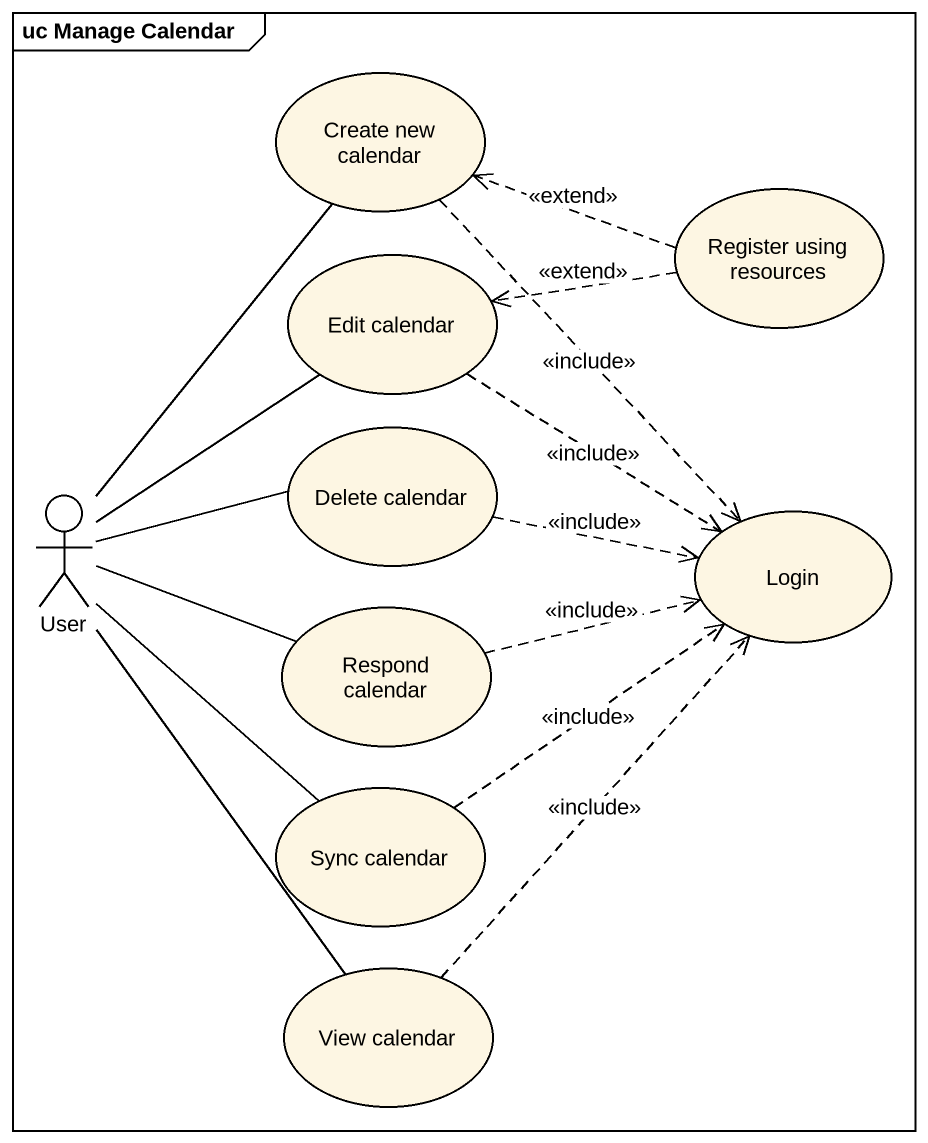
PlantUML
@startuml
mainframe uc Manage Calendar
usecase "Create new calendar" as Create_new_calendar
usecase "Register using resources" as Register_using_resources
usecase "Edit calendar" as Edit_calendar
actor User
usecase "Delete calendar" as Delete_calendar
usecase Login
usecase "Respond calendar" as Respond_calendar
usecase "Sync calendar" as Sync_calendar
usecase "View calendar" as View_calendar
Create_new_calendar ..> Login : <<include>>
Register_using_resources .left.> Create_new_calendar : <<extend>>
Register_using_resources .left.> Edit_calendar : <<extend>>
Edit_calendar ..> Login : <<include>>
User -up- Create_new_calendar
User -up- Edit_calendar
User -right- Delete_calendar
User -right- Respond_calendar
User -- Sync_calendar
User -- View_calendar
Delete_calendar .right.> Login : <<include>>
Respond_calendar .right.> Login : <<include>>
Sync_calendar .up.> Login : <<include>>
View_calendar .up.> Login : <<include>>
@enduml
